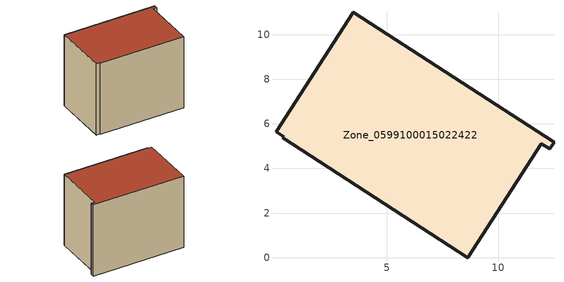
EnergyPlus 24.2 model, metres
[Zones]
Zone_0599100015022422
 floor ground (C_G): 8.62,0 0.34,5.37 0.37,5.42 0.03,5.64 3.5,11 12.49,5.17 12.3,4.87 11.93,5.1 z0.95
 wall outside (C_F): 12.49,5.17 3.5,11 0.03,5.64 0.37,5.42 0.34,5.37 8.62,0 11.93,5.1 12.3,4.87 12.49,5.17 z0.95:9.52
 roof outside (C_R): 0.34,5.37 8.62,0 11.93,5.1 12.3,4.87 12.49,5.17 3.5,11 0.03,5.64 0.37,5.42 z9.52
[BUILDING]
Pand.0599100015022422: North Axis=0; Terrain=City; Loads Convergence Tolerance Value=0.04; Temperature Convergence Tolerance Value=0.4; Solar Distribution=FullExterior; Maximum Number of Warmup Days=25; Minimum Number of Warmup Days=1
[Site:Location]
Rotterdam.The.Hague.AP_ZH_NLD Design_Conditions: Latitude=51.96; Longitude=4.45; Time Zone=1; Elevation=-4.5
[SITE:GROUNDTEMPERATURE:BUILDINGSURFACE]
18, 18, 18, 18, 18, 18, 18, 18, 18, 18, 18, 18
[MATERIAL] Thermal Absorptance=0.9; Solar Absorptance=0.7; Visible Absorptance=0.7
Name | Roughness | Thickness | Conductivity | Density | Specific Heat
G.TC.2006-2014 | MediumSmooth | 0.15 | 0.06 | 540 | 1210
F.TC.2006-2014 | Rough | 0.3 | 0.12 | 1920 | 840
R.TC.2006-2014 | MediumRough | 0.2 | 0.08 | 1500 | 1000
[CONSTRUCTION]
C_G: G.TC.2006-2014
C_F: F.TC.2006-2014
C_R: R.TC.2006-2014
[ZONE]
Zone_0599100015022422: Type=1; Multiplier=1; Ceiling Height=Autocalculate; Volume=Autocalculate; Floor Area=autocalculate; Part of Total Floor Area=Yes
[ZONEINFILTRATION:DESIGNFLOWRATE]
Infil_Zone_0599100015022422: Zone or ZoneList or Space or SpaceList=Zone_0599100015022422; Schedule=AlwaysOn; Design Flow Rate Calculation Method=Flow/Area; Flow Rate per Floor Area=0.0015; Constant Term Coefficient=1; Temperature Term Coefficient=0; Velocity Term Coefficient=0; Velocity Squared Term Coefficient=0
[HVACTEMPLATE:ZONE:IDEALLOADSAIRSYSTEM]
Zone_0599100015022422: Maximum Heating Supply Air Temperature=50; Minimum Cooling Supply Air Temperature=13; Maximum Heating Supply Air Humidity Ratio=0.0156; Minimum Cooling Supply Air Humidity Ratio=0.0077; Heating Limit=NoLimit; Cooling Limit=NoLimit; Dehumidification Control Type=ConstantSensibleHeatRatio; Cooling Sensible Heat Ratio=0.7; Dehumidification Setpoint=60; Humidification Control Type=None; Humidification Setpoint=30; Outdoor Air Method=None; Outdoor Air Flow Rate per Person=0.00944; Outdoor Air Flow Rate per Zone Floor Area=0; Outdoor Air Flow Rate per Zone=0; Demand Controlled Ventilation Type=None; Outdoor Air Economizer Type=NoEconomizer; Heat Recovery Type=None; Sensible Heat Recovery Effectiveness=0.7; Latent Heat Recovery Effectiveness=0.65
[ZONECONTROL:THERMOSTAT]
ThermostatControl_Zone_0599100015022422: Zone or ZoneList=Zone_0599100015022422; Control Type Schedule=DualSetpointControlType; Control 1=Thermostat_Zone_0599100015022422; Temperature Difference Between Cutout And Setpoint=0
[THERMOSTATSETPOINT:DUALSETPOINT]
Thermostat_Zone_0599100015022422: Heating Setpoint Temperature Schedule=HeatingSetpoint_Zone_0599100015022422; Cooling Setpoint Temperature Schedule=CoolingSetpoint_Zone_0599100015022422
[SCHEDULE:COMPACT]
HeatingSetpoint_Zone_0599100015022422: Through: 12/31, For: AllDays, Until: 24:00, 21
CoolingSetpoint_Zone_0599100015022422: Through: 12/31, For: AllDays, Until: 24:00, 24
DualSetpointControlType: Through: 12/31, For: AllDays, Until: 24:00, 4
AlwaysOn: Through: 12/31, For: AllDays, Until: 24:00, 1
